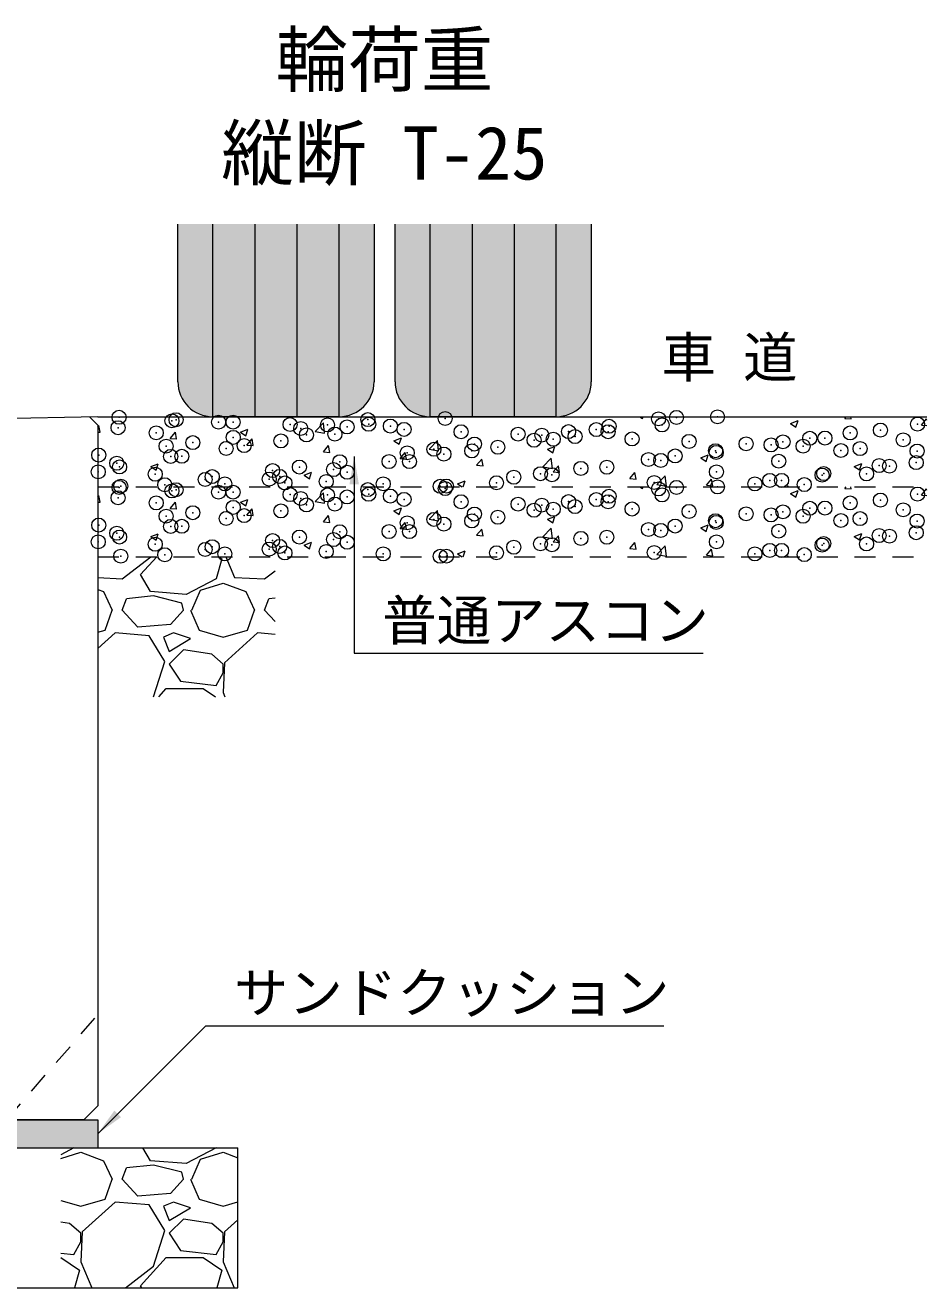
# Model space of a CAD drawing. Units: millimetres at full size; details may follow other scales. Extents: x 80703 to 103503, y 5263 to 15046.
# Drawn here: x 93108 to 93751, y 10865 to 11767 of the extents above; entities that cross this region are included whole.
import ezdxf
from ezdxf.enums import TextEntityAlignment as Align

# ---------------------------------------------------------------- set-up
doc = ezdxf.new("R2010")
doc.units = ezdxf.units.MM
doc.header["$LTSCALE"] = 20
doc.header["$PDMODE"] = 32
doc.header["$PDSIZE"] = 10
doc.linetypes.add('USER1', pattern=[1.35, 0.75, -0.6])
for name, color, linetype, lineweight in [('0_2', 7, 'Continuous', 9), ('寸法線', 7, 'Continuous', 9), ('ﾊｯﾁﾝｸﾞ', 7, 'Continuous', 5)]:
    doc.layers.add(name, color=color, linetype=linetype, lineweight=lineweight)
doc.styles.add('ＭＳ ゴシック', font='')
doc.styles.get('ＭＳ ゴシック').set_extended_font_data('MS Gothic')

# ---------------------------------------------------------------- blocks, each defined once
blk = doc.blocks.new('filled_arrow')
at = {"color": 0, "linetype": 'Continuous', "lineweight": -2}
blk.add_solid([(7.5, 1.25), (0, 0), (7.5, -1.25)], dxfattribs=at)

msp = doc.modelspace()

# ---------------------------------------------------------------- hatches: boundary and pattern name
at = {"layer": 'ﾊｯﾁﾝｸﾞ'}
for color, points in [(256, [(93216.55, 11624.53), (93216.55, 11512.03, 0.41421), (93241.55, 11487.03), (93331.55, 11487.03, 0.41421), (93356.55, 11512.03), (93356.55, 11624.53)]), (256, [(93511.55, 11624.53), (93371.55, 11624.53), (93371.55, 11512.03, 0.41421), (93396.55, 11487.03), (93486.55, 11487.03, 0.41421), (93511.55, 11512.03)]), (8, [(93159.44, 10965.02), (93159.44, 10985.02), (92739.44, 10985.02), (92729.44, 10985.02), (92729.44, 10965.02)])]:
    msp.add_hatch(color=color, dxfattribs=at).paths.add_polyline_path(points)

# ---------------------------------------------------------------- linework, layer by layer
at = {"layer": '0_2'}
for p, q in [((93216.55, 11512.03), (93216.55, 11624.53)), ((93356.55, 11624.53), (93356.55, 11512.03)), ((93371.55, 11512.03), (93371.55, 11624.53)), ((93511.55, 11624.53), (93511.55, 11512.03)), ((93331.55, 11487.03), (93241.55, 11487.03)), ((93486.55, 11487.03), (93396.55, 11487.03))]:
    msp.add_line(p, q, dxfattribs=at)
at = {"layer": '0_2', "lineweight": 5}
for p, q in [((93241.55, 11487.03), (93241.55, 11624.53)), ((93271.55, 11624.53), (93271.55, 11487.03)), ((93301.55, 11624.53), (93301.55, 11487.03)), ((93331.55, 11487.03), (93331.55, 11624.53)), ((93396.55, 11487.03), (93396.55, 11624.53)), ((93426.55, 11624.53), (93426.55, 11487.03)), ((93456.55, 11624.53), (93456.55, 11487.03)), ((93486.55, 11487.03), (93486.55, 11624.53))]:
    msp.add_line(p, q, dxfattribs=at)
at = {"layer": '0_2', "lineweight": 20}
for p, q in [((93159.44, 11487.02), (93065.44, 11485.14)), ((93153.44, 11486.9), (93159.44, 11481.02)), ((93159.56, 11487.03), (93750.94, 11487.03)), ((93159.44, 11481.02), (93159.44, 10995.02)), ((93149.44, 10985.02), (93159.44, 10995.02)), ((92729.44, 10985.02), (93159.44, 10985.02)), ((93149.44, 10985.02), (92739.44, 10985.02)), ((93159.44, 10985.02), (93159.44, 10965.02)), ((92629.44, 10965.02), (93259.44, 10965.02)), ((93259.44, 10865.02), (93259.44, 10965.02)), ((92629.44, 10865.02), (93259.44, 10865.02))]:
    msp.add_line(p, q, dxfattribs=at)
at = {"layer": '0_2', "linetype": 'USER1'}
for p, q in [((93159.44, 11437.02), (93750.94, 11437.02)), ((93159.44, 11387.02), (93750.94, 11387.02)), ((93094.44, 10985.02), (93159.44, 11060.02))]:
    msp.add_line(p, q, dxfattribs=at)
at = {"layer": '0_2'}
for centre, start, end in [((93241.55, 11512.03), 180, 270), ((93331.55, 11512.03), 270, 0), ((93396.55, 11512.03), 180, 270), ((93486.55, 11512.03), 270, 0)]:
    msp.add_arc(centre, 25, start, end, dxfattribs=at)
at = {"layer": '寸法線'}
for points in [[(93342.38, 11458.71), (93342.38, 11318.17), (93591.41, 11318.17)], [(93159.44, 10975.02), (93236.54, 11052.12), (93563.39, 11052.12)]]:
    msp.add_lwpolyline(points, dxfattribs=at)
at = {"layer": 'ﾊｯﾁﾝｸﾞ'}
for p, q in [((93546.18, 11487.02), (93548.05, 11485.76)), ((93548.05, 11485.76), (93548.47, 11487.02)), ((93692.47, 11485.81), (93693.48, 11487.02)), ((93692.47, 11485.81), (93697.02, 11485.42)), ((93697.02, 11485.41), (93696.72, 11487.02)), ((93159.44, 11479.83), (93160.16, 11480.69)), ((93161.04, 11475.91), (93160.16, 11480.69)), ((93261.22, 11475.95), (93266.55, 11478)), ((93265, 11473.39), (93266.55, 11477.99)), ((93314.46, 11476.36), (93320.39, 11482.55)), ((93321.23, 11475.31), (93320.39, 11482.55)), ((93653.77, 11482.22), (93659.1, 11484.27)), ((93653.77, 11482.21), (93657.56, 11479.66)), ((93657.56, 11479.66), (93659.1, 11484.26)), ((93747.13, 11481.03), (93750.8, 11485.41)), ((93747.13, 11481.03), (93750.94, 11480.7)), ((93750.94, 11484.61), (93750.79, 11485.41)), ((93159.44, 11476.06), (93161.04, 11475.92)), ((93211.14, 11471.53), (93214.82, 11475.91)), ((93211.14, 11471.53), (93215.7, 11471.13)), ((93215.69, 11471.13), (93214.81, 11475.91)), ((93261.21, 11475.95), (93265, 11473.39)), ((93265.8, 11466.75), (93269.47, 11471.13)), ((93270.35, 11466.35), (93269.47, 11471.13)), ((93314.45, 11476.36), (93321.23, 11475.31)), ((93370.72, 11469.85), (93376.06, 11471.89)), ((93370.72, 11469.84), (93374.51, 11467.29)), ((93374.51, 11467.29), (93376.06, 11471.89)), ((93395.78, 11463.75), (93401.71, 11469.93)), ((93402.56, 11462.7), (93401.71, 11469.93)), ((93265.8, 11466.75), (93270.35, 11466.35)), ((93320.46, 11461.97), (93324.13, 11466.35)), ((93320.46, 11461.97), (93325.01, 11461.57)), ((93325, 11461.57), (93324.12, 11466.35)), ((93375.11, 11457.19), (93378.78, 11461.57)), ((93379.66, 11456.79), (93378.78, 11461.56)), ((93395.78, 11463.75), (93402.56, 11462.7)), ((93480.23, 11463.74), (93485.57, 11465.79)), ((93480.23, 11463.74), (93484.02, 11461.18)), ((93484.02, 11461.18), (93485.57, 11465.79)), ((93589.74, 11457.64), (93595.08, 11459.69)), ((93593.53, 11455.08), (93595.08, 11459.69)), ((93197.19, 11451.37), (93202.53, 11453.42)), ((93197.19, 11451.37), (93200.98, 11448.81)), ((93200.98, 11448.81), (93202.52, 11453.42)), ((93375.11, 11457.19), (93379.67, 11456.79)), ((93429.77, 11452.41), (93433.44, 11456.78)), ((93429.77, 11452.41), (93434.32, 11452.01)), ((93434.31, 11452.01), (93433.43, 11456.78)), ((93477.1, 11451.13), (93483.04, 11457.32)), ((93477.1, 11451.14), (93483.88, 11450.09)), ((93483.88, 11450.08), (93483.04, 11457.32)), ((93484.42, 11447.62), (93488.09, 11452)), ((93488.97, 11447.22), (93488.09, 11452)), ((93589.74, 11457.64), (93593.53, 11455.08)), ((93699.25, 11451.54), (93704.59, 11453.59)), ((93699.25, 11451.53), (93703.04, 11448.98)), ((93703.04, 11448.98), (93704.59, 11453.58)), ((93306.7, 11445.27), (93312.03, 11447.32)), ((93306.7, 11445.27), (93310.49, 11442.71)), ((93310.49, 11442.71), (93312.03, 11447.31)), ((93416.21, 11439.17), (93421.54, 11441.21)), ((93420.14, 11437.02), (93421.54, 11441.21)), ((93484.42, 11447.62), (93488.98, 11447.23)), ((93539.08, 11442.84), (93542.75, 11447.22)), ((93539.08, 11442.84), (93543.63, 11442.44)), ((93543.62, 11442.44), (93542.74, 11447.22)), ((93558.43, 11438.52), (93564.36, 11444.71)), ((93565.2, 11437.47), (93564.36, 11444.71)), ((93593.73, 11438.06), (93597.41, 11442.44)), ((93598.28, 11437.66), (93597.4, 11442.44)), ((93314.46, 11426.36), (93320.39, 11432.55)), ((93321.23, 11425.31), (93320.39, 11432.55)), ((93416.21, 11439.16), (93419.38, 11437.02)), ((93546.18, 11437.02), (93548.05, 11435.76)), ((93548.05, 11435.76), (93548.47, 11437.02)), ((93558.43, 11438.52), (93565.2, 11437.47)), ((93593.73, 11438.06), (93598.29, 11437.66)), ((93651.53, 11437.02), (93652.06, 11437.66)), ((93652.17, 11437.02), (93652.05, 11437.66)), ((93653.77, 11432.22), (93659.1, 11434.27)), ((93653.77, 11432.21), (93657.56, 11429.66)), ((93657.56, 11429.66), (93659.1, 11434.26)), ((93692.47, 11435.81), (93693.48, 11437.02)), ((93692.47, 11435.81), (93697.02, 11435.42)), ((93697.02, 11435.41), (93696.72, 11437.02)), ((93747.13, 11431.03), (93750.8, 11435.41)), ((93750.94, 11434.61), (93750.79, 11435.41)), ((93159.44, 11429.83), (93160.16, 11430.69)), ((93159.44, 11426.06), (93161.04, 11425.92)), ((93161.04, 11425.92), (93160.16, 11430.69)), ((93211.14, 11421.53), (93214.82, 11425.91)), ((93215.69, 11421.13), (93214.81, 11425.91)), ((93261.21, 11425.95), (93265, 11423.39)), ((93261.22, 11425.95), (93266.55, 11428)), ((93265, 11423.39), (93266.55, 11427.99)), ((93314.45, 11426.36), (93321.23, 11425.31)), ((93747.13, 11431.03), (93750.94, 11430.7)), ((93211.14, 11421.53), (93215.7, 11421.13)), ((93265.8, 11416.75), (93269.47, 11421.13)), ((93265.8, 11416.75), (93270.35, 11416.35)), ((93270.35, 11416.35), (93269.47, 11421.13)), ((93320.46, 11411.97), (93324.13, 11416.35)), ((93325, 11411.57), (93324.12, 11416.35)), ((93370.72, 11419.85), (93376.06, 11421.89)), ((93370.72, 11419.84), (93374.51, 11417.29)), ((93374.51, 11417.29), (93376.06, 11421.89)), ((93395.78, 11413.75), (93401.71, 11419.93)), ((93395.78, 11413.75), (93402.56, 11412.7)), ((93402.56, 11412.7), (93401.71, 11419.93)), ((93480.23, 11413.74), (93485.57, 11415.79)), ((93480.23, 11413.74), (93484.02, 11411.18)), ((93484.02, 11411.18), (93485.57, 11415.79)), ((93320.46, 11411.97), (93325.01, 11411.57)), ((93375.11, 11407.19), (93378.78, 11411.57)), ((93375.11, 11407.19), (93379.67, 11406.79)), ((93379.66, 11406.79), (93378.78, 11411.56)), ((93429.77, 11402.41), (93433.44, 11406.78)), ((93434.31, 11402.01), (93433.43, 11406.78)), ((93477.1, 11401.14), (93483.04, 11407.32)), ((93483.88, 11400.08), (93483.04, 11407.32)), ((93589.74, 11407.64), (93595.08, 11409.69)), ((93589.74, 11407.64), (93593.53, 11405.08)), ((93593.53, 11405.08), (93595.08, 11409.69)), ((93197.19, 11401.37), (93202.53, 11403.42)), ((93197.19, 11401.37), (93200.98, 11398.81)), ((93200.98, 11398.81), (93202.52, 11403.42)), ((93306.7, 11395.27), (93312.03, 11397.32)), ((93310.49, 11392.71), (93312.03, 11397.31)), ((93429.77, 11402.41), (93434.32, 11402.01)), ((93477.1, 11401.14), (93483.88, 11400.09)), ((93484.42, 11397.62), (93488.09, 11402)), ((93484.42, 11397.62), (93488.98, 11397.23)), ((93488.97, 11397.22), (93488.09, 11402)), ((93539.08, 11392.84), (93542.75, 11397.22)), ((93543.62, 11392.44), (93542.74, 11397.22)), ((93699.25, 11401.54), (93704.59, 11403.59)), ((93699.25, 11401.53), (93703.04, 11398.98)), ((93703.04, 11398.98), (93704.59, 11403.58)), ((93176.78, 11371.26), (93197.18, 11387.02)), ((93189.99, 11374.3), (93201.44, 11387.02)), ((93245.67, 11387.02), (93247.9, 11385.48)), ((93250.83, 11387.02), (93257.05, 11372.27)), ((93306.7, 11395.27), (93310.49, 11392.71)), ((93416.21, 11389.17), (93421.54, 11391.21)), ((93416.21, 11389.16), (93419.38, 11387.02)), ((93420.14, 11387.02), (93421.54, 11391.21)), ((93539.08, 11392.84), (93543.63, 11392.44)), ((93558.43, 11388.52), (93564.36, 11394.71)), ((93558.43, 11388.53), (93565.2, 11387.47)), ((93565.2, 11387.47), (93564.36, 11394.71)), ((93593.73, 11388.06), (93597.41, 11392.44)), ((93593.73, 11388.06), (93598.29, 11387.66)), ((93598.28, 11387.66), (93597.4, 11392.44)), ((93651.53, 11387.02), (93652.06, 11387.66)), ((93652.17, 11387.02), (93652.05, 11387.66)), ((93247.9, 11385.48), (93243.84, 11371.26)), ((93159.44, 11372.08), (93176.78, 11371.26)), ((93197.1, 11362.11), (93189.99, 11374.3)), ((93243.84, 11371.26), (93222.5, 11360.08)), ((93257.05, 11372.27), (93278.38, 11371.26)), ((93278.38, 11371.26), (93285.89, 11377.06)), ((93159.44, 11363.66), (93163.57, 11362.11)), ((93163.57, 11362.11), (93169.67, 11348.9)), ((93222.5, 11360.08), (93197.1, 11362.11)), ((93226.57, 11348.9), (93232.66, 11363.13)), ((93232.66, 11363.13), (93248.92, 11368.21)), ((93248.92, 11368.21), (93265.17, 11362.11)), ((93265.17, 11362.11), (93271.27, 11348.9)), ((93176.78, 11348.9), (93179.83, 11357.03)), ((93199.13, 11359.06), (93179.83, 11357.03)), ((93219.45, 11353.98), (93199.13, 11359.06)), ((93220.47, 11348.9), (93219.45, 11353.98)), ((93278.38, 11348.9), (93281.43, 11357.03)), ((93285.89, 11357.5), (93281.43, 11357.03)), ((93164.59, 11334.68), (93169.67, 11348.9)), ((93187.96, 11336.71), (93176.78, 11348.9)), ((93220.47, 11348.9), (93211.33, 11338.74)), ((93225.55, 11348.9), (93231.65, 11334.68)), ((93266.19, 11334.68), (93271.27, 11348.9)), ((93285.89, 11340.71), (93278.38, 11348.9)), ((93159.44, 11333.17), (93164.59, 11334.68)), ((93171.7, 11332.65), (93159.44, 11321.45)), ((93196.09, 11330.62), (93171.7, 11332.65)), ((93211.33, 11338.74), (93187.96, 11336.71)), ((93213.36, 11332.65), (93206.25, 11329.6)), ((93225.55, 11328.58), (93213.36, 11332.65)), ((93231.65, 11334.68), (93248.92, 11329.6)), ((93248.92, 11329.6), (93266.19, 11334.68)), ((93273.3, 11332.65), (93249.93, 11311.31)), ((93285.89, 11331.6), (93273.3, 11332.65)), ((93207.26, 11312.33), (93196.09, 11330.62)), ((93206.25, 11329.6), (93210.31, 11319.44)), ((93210.31, 11319.44), (93225.55, 11328.58)), ((93220.47, 11320.46), (93210.31, 11310.3)), ((93240.79, 11317.41), (93220.47, 11320.46)), ((93248.92, 11310.3), (93240.79, 11317.41)), ((93199.16, 11287.01), (93207.26, 11312.33)), ((93210.31, 11310.3), (93218.44, 11298.1)), ((93249.93, 11311.31), (93248.92, 11289.98)), ((93248.92, 11304.2), (93248.92, 11310.3)), ((93218.44, 11298.1), (93243.84, 11295.06)), ((93243.84, 11295.06), (93248.92, 11304.2)), ((93202.87, 11287.01), (93208.28, 11293.02)), ((93208.28, 11293.02), (93234.69, 11293.02)), ((93234.69, 11293.02), (93243.38, 11287.01)), ((93248.92, 11289.98), (93250.16, 11287.01)), ((93142.24, 10964.86), (93132.92, 10959.97)), ((93142.29, 10965.02), (93142.24, 10964.86)), ((93173.26, 10965.02), (93176.78, 10964.86)), ((93176.78, 10964.86), (93177, 10965.02)), ((93197.1, 10955.71), (93191.67, 10965.02)), ((93243.84, 10964.86), (93222.5, 10953.68)), ((93243.89, 10965.02), (93243.84, 10964.86)), ((93132.92, 10957.31), (93147.32, 10961.81)), ((93147.32, 10961.81), (93163.57, 10955.71)), ((93163.57, 10955.71), (93169.67, 10942.5)), ((93222.5, 10953.68), (93197.1, 10955.71)), ((93226.57, 10942.5), (93232.66, 10956.73)), ((93232.66, 10956.73), (93248.92, 10961.81)), ((93248.92, 10961.81), (93259.44, 10957.86)), ((93176.78, 10942.5), (93179.83, 10950.63)), ((93199.13, 10952.66), (93179.83, 10950.63)), ((93219.45, 10947.58), (93199.13, 10952.66)), ((93220.47, 10942.5), (93219.45, 10947.58)), ((93164.59, 10928.28), (93169.67, 10942.5)), ((93187.96, 10930.31), (93176.78, 10942.5)), ((93220.47, 10942.5), (93211.33, 10932.34)), ((93225.55, 10942.5), (93231.65, 10928.28)), ((93132.92, 10927.44), (93147.32, 10923.2)), ((93147.32, 10923.2), (93164.59, 10928.28)), ((93211.33, 10932.34), (93187.96, 10930.31)), ((93231.65, 10928.28), (93248.92, 10923.2)), ((93171.7, 10926.25), (93148.33, 10904.91)), ((93196.09, 10924.22), (93171.7, 10926.25)), ((93207.26, 10905.93), (93196.09, 10924.22)), ((93213.36, 10926.25), (93206.25, 10923.2)), ((93206.25, 10923.2), (93210.31, 10913.04)), ((93210.31, 10913.04), (93225.55, 10922.18)), ((93225.55, 10922.18), (93213.36, 10926.25)), ((93248.92, 10923.2), (93259.44, 10926.29)), ((93139.19, 10911.01), (93132.92, 10911.95)), ((93147.32, 10903.9), (93139.19, 10911.01)), ((93220.47, 10914.06), (93210.31, 10903.9)), ((93240.79, 10911.01), (93220.47, 10914.06)), ((93248.92, 10903.9), (93240.79, 10911.01)), ((93259.44, 10913.59), (93249.93, 10904.91)), ((93148.33, 10904.91), (93147.32, 10883.58)), ((93147.32, 10897.8), (93147.32, 10903.9)), ((93199.13, 10880.53), (93207.26, 10905.93)), ((93210.31, 10903.9), (93218.44, 10891.7)), ((93249.93, 10904.91), (93248.92, 10883.58)), ((93248.92, 10897.8), (93248.92, 10903.9)), ((93142.24, 10888.66), (93147.32, 10897.8)), ((93218.44, 10891.7), (93243.84, 10888.66)), ((93243.84, 10888.66), (93248.92, 10897.8)), ((93132.92, 10889.77), (93142.24, 10888.66)), ((93132.92, 10886.62), (93133.09, 10886.62)), ((93133.09, 10886.62), (93146.3, 10877.48)), ((93147.32, 10883.58), (93155.13, 10865.02)), ((93189.99, 10866.3), (93208.28, 10886.62)), ((93208.28, 10886.62), (93234.69, 10886.62)), ((93234.69, 10886.62), (93247.9, 10877.48)), ((93248.92, 10883.58), (93256.73, 10865.02)), ((93146.3, 10877.48), (93142.74, 10865.02)), ((93179.07, 10865.02), (93199.13, 10880.53)), ((93247.9, 10877.48), (93244.34, 10865.02)), ((93190.74, 10865.02), (93189.99, 10866.3))]:
    msp.add_line(p, q, dxfattribs=at)
for p in [(93174.56, 11486.58), (93212.35, 11484.04), (93215.23, 11484.86), (93245.59, 11483.1), (93255.91, 11483.14), (93296.59, 11481.42), (93323.3, 11481.13), (93352.16, 11484.93), (93352.72, 11481.62), (93407.31, 11485.71), (93559.58, 11485.47), (93562.07, 11481.17), (93572.36, 11486.5), (93601.64, 11486.89), (93744.43, 11481.74), (93173.86, 11479.16), (93201.15, 11475.47), (93256.1, 11472.28), (93304.23, 11478.61), (93308.29, 11473.99), (93328.61, 11474.63), (93337.27, 11479.7), (93368.19, 11480.34), (93377.94, 11477.98), (93418.62, 11476.26), (93459.3, 11474.55), (93476.3, 11473.85), (93495.38, 11476.36), (93499.97, 11472.83), (93515.14, 11477.84), (93523.58, 11476.3), (93524.24, 11480.16), (93667.45, 11471.6), (93678.33, 11471.76), (93696.31, 11475.4), (93717.91, 11477.48), (93208.17, 11465.97), (93227.25, 11468.48), (93251, 11464.38), (93263.85, 11466.37), (93290.12, 11469.75), (93399.32, 11463.72), (93426.26, 11462.58), (93428.18, 11467.52), (93444.88, 11465.22), (93470.7, 11470.21), (93484.45, 11470.93), (93540.65, 11471.11), (93581.33, 11469.39), (93600.25, 11462.76), (93622.01, 11467.67), (93639.84, 11466.89), (93648.37, 11469.09), (93662.68, 11465.95), (93689.75, 11462.88), (93703.36, 11464.23), (93734.19, 11470.51), (93744.04, 11462.52), (93160.05, 11459.63), (93172.93, 11453.79), (93211.42, 11458.67), (93219.41, 11458.74), (93332.12, 11454.87), (93367.26, 11454.97), (93380.24, 11461.21), (93381.83, 11454.95), (93406.39, 11460.34), (93552.32, 11456.45), (93561.14, 11455.81), (93571.39, 11458.96), (93600.72, 11461.52), (93645.31, 11455.26), (93743.46, 11454.2), (93159.72, 11447.64), (93174.97, 11451.11), (93200.4, 11445.92), (93284.18, 11448.56), (93289.2, 11444.38), (93303.26, 11451.07), (93327.69, 11449.26), (93337.39, 11447.33), (93475.33, 11446.31), (93483.53, 11445.56), (93504.19, 11450.11), (93522.65, 11450.93), (93600.87, 11447.63), (93676.26, 11445.35), (93677.4, 11446.4), (93708.01, 11446.15), (93716.98, 11452.11), (93724.39, 11451.68), (93174.56, 11436.58), (93175.78, 11437.4), (93207.2, 11438.43), (93236.06, 11442.23), (93241.07, 11444.2), (93250.07, 11439.02), (93281.75, 11442.48), (93292.95, 11439.7), (93322.43, 11440.76), (93363.1, 11439.05), (93403.78, 11437.33), (93407.31, 11435.71), (93408.13, 11437.46), (93443.95, 11439.85), (93456.26, 11443.8), (93556.44, 11440), (93559.58, 11435.47), (93572.36, 11436.5), (93601.64, 11436.89), (93628.33, 11439.04), (93638.91, 11441.52), (93647.4, 11441.55), (93663.57, 11438.53), (93173.86, 11429.16), (93212.35, 11434.04), (93215.23, 11434.86), (93245.59, 11433.1), (93255.91, 11433.14), (93296.59, 11431.42), (93304.23, 11428.62), (93323.3, 11431.13), (93337.27, 11429.7), (93352.16, 11434.93), (93352.72, 11431.62), (93368.19, 11430.34), (93377.94, 11427.98), (93495.38, 11426.37), (93515.14, 11427.84), (93524.24, 11430.16), (93562.07, 11431.17), (93717.91, 11427.48), (93744.43, 11431.74), (93201.15, 11425.47), (93227.25, 11418.48), (93256.1, 11422.28), (93290.12, 11419.75), (93308.29, 11423.99), (93328.61, 11424.63), (93418.62, 11426.27), (93428.18, 11417.52), (93459.3, 11424.55), (93470.7, 11420.21), (93476.3, 11423.85), (93484.45, 11420.93), (93499.97, 11422.83), (93523.58, 11426.3), (93540.65, 11421.11), (93581.33, 11419.39), (93622.01, 11417.67), (93648.37, 11419.09), (93667.45, 11421.6), (93678.33, 11421.76), (93696.31, 11425.4), (93734.19, 11420.51), (93160.05, 11409.63), (93208.17, 11415.97), (93211.42, 11408.67), (93219.41, 11408.74), (93251, 11414.38), (93263.85, 11416.37), (93380.24, 11411.21), (93399.32, 11413.72), (93406.39, 11410.34), (93426.26, 11412.58), (93444.88, 11415.22), (93571.39, 11408.96), (93600.25, 11412.76), (93600.72, 11411.52), (93639.84, 11416.89), (93662.68, 11415.95), (93689.75, 11412.88), (93703.36, 11414.23), (93744.04, 11412.52), (93172.93, 11403.79), (93174.97, 11401.11), (93303.26, 11401.07), (93332.12, 11404.87), (93367.26, 11404.97), (93381.83, 11404.95), (93504.19, 11400.11), (93522.65, 11400.93), (93552.32, 11406.45), (93561.14, 11405.81), (93645.31, 11405.26), (93716.98, 11402.11), (93724.39, 11401.68), (93743.46, 11404.2), (93159.72, 11397.64), (93200.4, 11395.92), (93236.06, 11392.23), (93241.07, 11394.2), (93281.75, 11392.48), (93284.18, 11398.56), (93289.2, 11394.38), (93322.43, 11390.76), (93327.69, 11399.26), (93337.39, 11397.33), (93456.26, 11393.8), (93475.33, 11396.31), (93483.53, 11395.56), (93600.87, 11397.63), (93638.91, 11391.52), (93647.4, 11391.55), (93676.26, 11395.35), (93677.4, 11396.4), (93708.01, 11396.15), (93175.78, 11387.4), (93207.2, 11388.43), (93250.07, 11389.02), (93292.95, 11389.7), (93363.1, 11389.05), (93403.78, 11387.33), (93408.13, 11387.46), (93443.95, 11389.85), (93556.44, 11390), (93628.33, 11389.04), (93663.57, 11388.53)]:
    msp.add_point(p, dxfattribs=at)

# ---------------------------------------------------------------- block references
at = {"layer": '寸法線', "xscale": 2.67, "yscale": 2.67}
for p, rotation in [((93342.38, 11458.71), 270), ((93159.44, 10975.02), 45)]:
    msp.add_blockref('filled_arrow', p, dxfattribs=dict(at, rotation=rotation))

# ---------------------------------------------------------------- texts
at = {"layer": '0_2', "style": 'ＭＳ ゴシック'}
for s, p in [('輪荷重', (93286.35, 11761.01)), ('縦断 T-25', (93247.5, 11694.35))]:
    msp.add_text(s, height=37.98, dxfattribs=at).set_placement(p, align=Align.TOP_LEFT)
msp.add_text('車 道', height=28.48, dxfattribs=at).set_placement((93561.67, 11506.69), align=Align.BOTTOM_LEFT)
at = {"layer": '寸法線', "style": 'ＭＳ ゴシック'}
for s, p in [('普通アスコン', (93362.38, 11355.85)), ('サンドクッション', (93256.54, 11089.95))]:
    msp.add_text(s, height=28.48, dxfattribs=at).set_placement(p, align=Align.TOP_LEFT)

doc.saveas('drawing.dxf')
